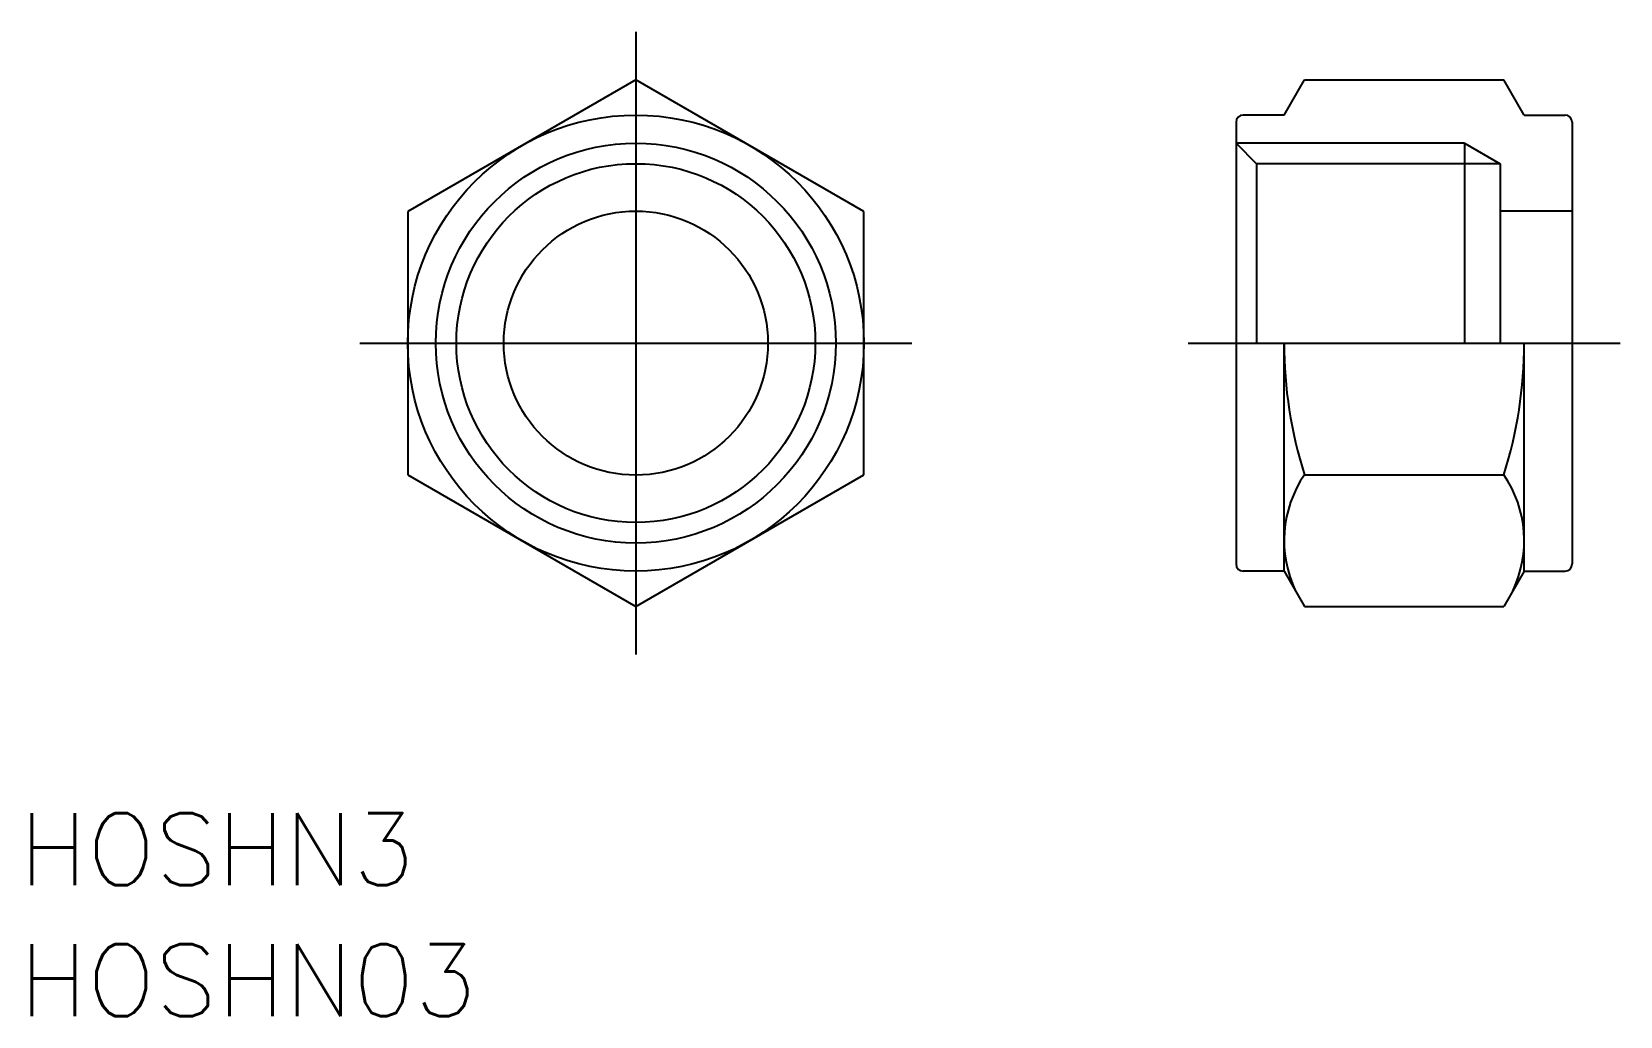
# Model space of a CAD drawing. Extents: x -25.2 to 41, y -28 to 13.
import ezdxf

# ---------------------------------------------------------------- set-up
doc = ezdxf.new("R2010")
doc.units = 0
doc.linetypes.add('CENTER', pattern=[50.8, 31.75, -6.35, 6.35, -6.35])
doc.layers.get('0').update_dxf_attribs({"linetype": 'CONTINUOUS'})
doc.layers.add('CENTER', color=1, linetype='CENTER')
doc.styles.get("Standard").update_dxf_attribs({"font": 'txt.shx', "height": 3, "bigfont": 'bigfont.shx'})

msp = doc.modelspace()

# ---------------------------------------------------------------- linework, layer by layer
at = {"color": 7, "linetype": 'CONTINUOUS'}
for p, q in [((0, 10.97), (-9.5, 5.485)), ((9.5, 5.485), (0, 10.97)), ((27, 9.5), (27.849, 10.97)), ((27.849, 10.97), (36.151, 10.97)), ((37, 9.5), (36.151, 10.97)), ((27, 9.5), (25.3, 9.5)), ((37, 9.5), (38.7, 9.5)), ((25, 9.2), (25, -9.2)), ((39, 9.2), (39, -9.2)), ((25, 8.331), (25.856, 7.475)), ((34.517, 8.331), (34.517, 0)), ((25.856, 7.475), (25.856, 0)), ((36, 7.475), (25.856, 7.475)), ((36, 7.475), (36, 0)), ((-9.5, 5.485), (-9.5, -5.485)), ((9.5, -5.485), (9.5, 5.485)), ((39, 5.5), (36, 5.5)), ((27, -9.5), (27, 0)), ((37, -9.5), (37, 0)), ((-9.5, -5.485), (0, -10.97)), ((0, -10.97), (9.5, -5.485)), ((27.849, -5.485), (36.151, -5.485)), ((27, -9.5), (25.3, -9.5)), ((27, -9.5), (27.849, -10.97)), ((37, -9.5), (36.151, -10.97)), ((37, -9.5), (38.7, -9.5)), ((27.849, -10.97), (36.151, -10.97))]:
    msp.add_line(p, q, dxfattribs=at)
at = {"color": 3, "linetype": 'CONTINUOUS'}
for q in [(25, 8.331), (36, 7.475)]:
    msp.add_line((34.517, 8.331), q, dxfattribs=at)
at = {"color": 7, "linetype": 'CONTINUOUS'}
for radius in [9.5, 7.475, 5.5]:
    msp.add_circle((0, 0), radius, dxfattribs=at)
at = {"color": 3, "linetype": 'CONTINUOUS'}
msp.add_circle((0, 0), 8.331, dxfattribs=at)
at = {"color": 7, "linetype": 'CONTINUOUS'}
for centre, radius, start, end in [((25.3, 9.2), 0.3, 90, 180), ((38.7, 9.2), 0.3, 0, 90), ((45.151, 0), 18.151, 180, 197.58795), ((18.849, 0), 18.151, 342.41205, 0), ((31.856, -8.227), 4.856, 145.61575, 205.61575), ((32.144, -8.227), 4.856, 334.38425, 34.38425), ((25.3, -9.2), 0.3, 180, 270), ((38.7, -9.2), 0.3, 270, 0)]:
    msp.add_arc(centre, radius, start, end, dxfattribs=at)
at = {"layer": 'CENTER', "color": 1, "linetype": 'CENTER'}
for p, q in [((0, 12.97), (0, -12.97)), ((-11.5, 0), (11.5, 0)), ((23, 0), (41, 0))]:
    msp.add_line(p, q, dxfattribs=at)

# ---------------------------------------------------------------- texts
at = {"color": 7, "linetype": 'CONTINUOUS'}
for s, p in [('HOSHN3', (-25.673, -22.579)), ('HOSHN03', (-25.673, -28.04))]:
    msp.add_text(s, height=3, dxfattribs=at).set_placement(p)

doc.saveas('drawing.dxf')
